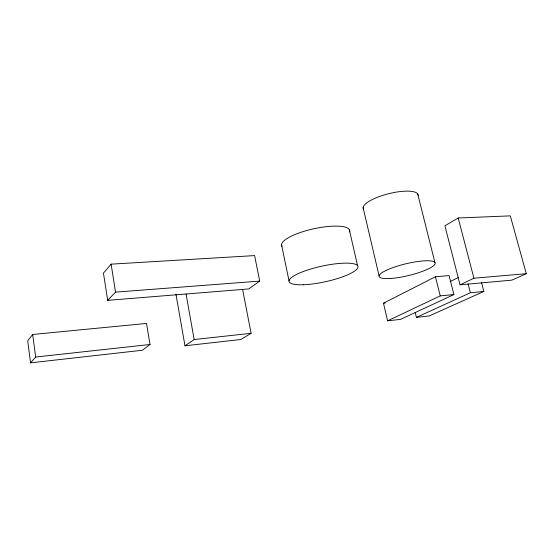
<?xml version="1.0" encoding="UTF-8"?>
<svg xmlns="http://www.w3.org/2000/svg" width="554" height="554" viewBox="0 0 554 554"><rect width="100%" height="100%" fill="white"/><g stroke="black" fill="none" stroke-linecap="round" stroke-linejoin="round"><path stroke-width="0.83" d="M32.672 334.471L27.7 340.828L30.574 362.842L142.454 350.232L150.009 344.484L146.533 323.439L32.672 334.471L35.657 357.039L30.574 362.842M111.119 264.161L103.453 273.115L107.677 300.351L248.718 288.932L259.694 281.1L254.605 255.595L111.119 264.161L115.53 292.124L107.677 300.351M175.957 294.229L184.974 345.8L194.149 339.554L251.107 333.307L242.562 289.292M251.107 333.307L240.817 339.491L184.974 345.8M458.186 217.992L444.89 225.783L460.055 284.832L511.861 280.13L526.3 273.683L510.296 215.866L458.186 217.992L473.926 278.219L460.055 284.832M383.479 303.225L435.444 276.737L449.086 275.601L453.913 294.562L400.549 319.388L387.592 320.835L383.479 303.225L385.092 303.066M450.077 281.577L458.574 277.422M387.592 320.835L440.243 295.891L453.913 294.562M415.216 312.442L416.407 317.373L470.381 292.761L483.864 291.446L481.53 282.575M483.864 291.446L429.246 315.946L416.407 317.373M35.657 357.039L150.009 344.484M473.926 278.219L526.3 273.683M115.53 292.124L259.694 281.1M468.061 283.793L470.381 292.761M417.709 193.997L434.904 262.43M435.444 276.737L440.243 295.891M363.105 207.646L379.068 275.809M349.269 229.453L357.531 265.581M281.529 244.799L289.043 280.947M186.075 294.091L194.149 339.554M282.007 246.364A34.888 9.37 -12.4 0 1 314.263 228.657A34.888 9.37 -12.4 0 1 349.671 231.87M363.382 209.031A28.282 8.13 -14.1 0 1 388.686 193.699A28.282 8.13 -14.1 0 1 418.104 195.368M303.509 284.742A35.255 7.991 -12.3 0 0 357.849 267.651A35.255 7.991 -12.3 0 0 309.215 269.479A35.255 7.991 -12.3 0 0 303.509 284.742M390.431 278.482A28.85 6.025 -13.5 0 0 435.042 264.023A28.85 6.025 -13.5 0 0 395.916 266.585A28.85 6.025 -13.5 0 0 390.431 278.482"/></g></svg>
